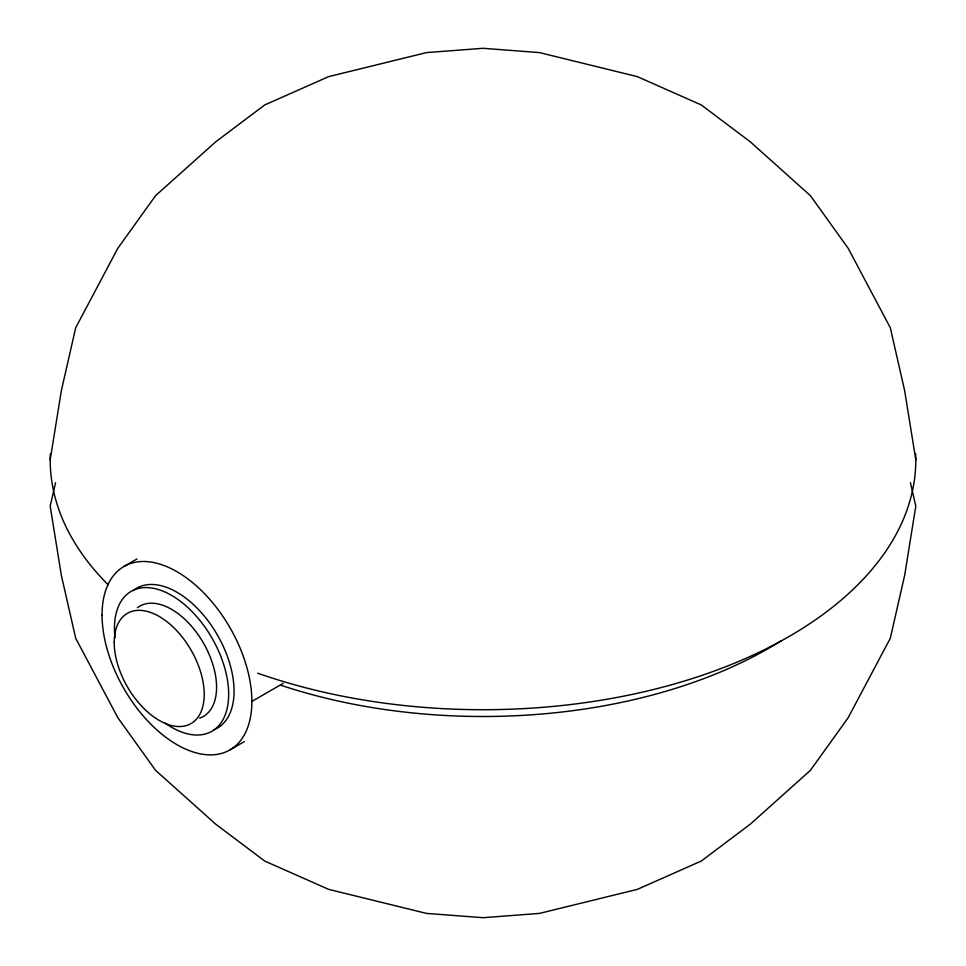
<?xml version="1.0" encoding="UTF-8"?>
<svg xmlns="http://www.w3.org/2000/svg" width="966" height="966" viewBox="0 0 966 966"><rect width="100%" height="100%" fill="white"/><g stroke="black" fill="none" stroke-linecap="round" stroke-linejoin="round"><path stroke-width="1.45" d="M50.196 459.84L61.329 390.747L75.698 327.74L117.828 248.286L155.598 195.651L215.672 141.857L264.732 104.944L328.657 76.628L426.513 52.599L483 48.3L539.487 52.599L637.343 76.628L701.268 104.944L750.328 141.857L810.402 195.651L848.172 248.286L890.302 327.74L904.671 390.747L915.804 459.84M55.557 482.65L50.196 506.16L61.329 575.253L75.698 638.26L117.828 717.714L155.598 770.349L215.672 824.143L264.732 861.056L328.657 889.372L426.513 913.401L483 917.7L539.487 913.401L637.343 889.372L701.268 861.056L750.328 824.143L810.402 770.349L848.172 717.714L890.302 638.26L904.671 575.253L915.804 506.16L910.443 482.65M123.998 566.45L137.039 558.928M251.86 701.437L283.159 683.36M229.92 749.918L244.265 741.634M915.683 453.948A432.804 249.88 0 0 1 699.336 676.26A432.804 249.88 0 0 1 257.68 673.181M108.18 584.78A432.804 249.88 0 0 1 50.317 453.948M781.108 640.796A404.44 233.506 0 0 1 280.78 685.22M133.223 590.54A80.758 46.622 60 0 1 217.338 634.879A80.758 46.622 60 0 1 213.679 729.885M115.014 637.934A80.758 46.622 60 0 1 168.495 593.692A80.758 46.622 60 0 1 228.628 696.462A80.758 46.622 60 0 1 164.679 722.797M137.45 607.699A63.659 36.756 60 0 1 203.983 643.972A63.659 36.756 60 0 1 199.624 718.149M114.205 642.45A63.659 36.756 60 0 0 181.717 726.444A63.659 36.756 60 0 0 181.717 636.413A63.659 36.756 60 0 0 114.205 642.45M102.058 614.944A105.922 61.16 60 0 0 214.416 754.712A105.922 61.16 60 0 0 214.416 604.909A105.922 61.16 60 0 0 102.058 614.944"/></g></svg>
